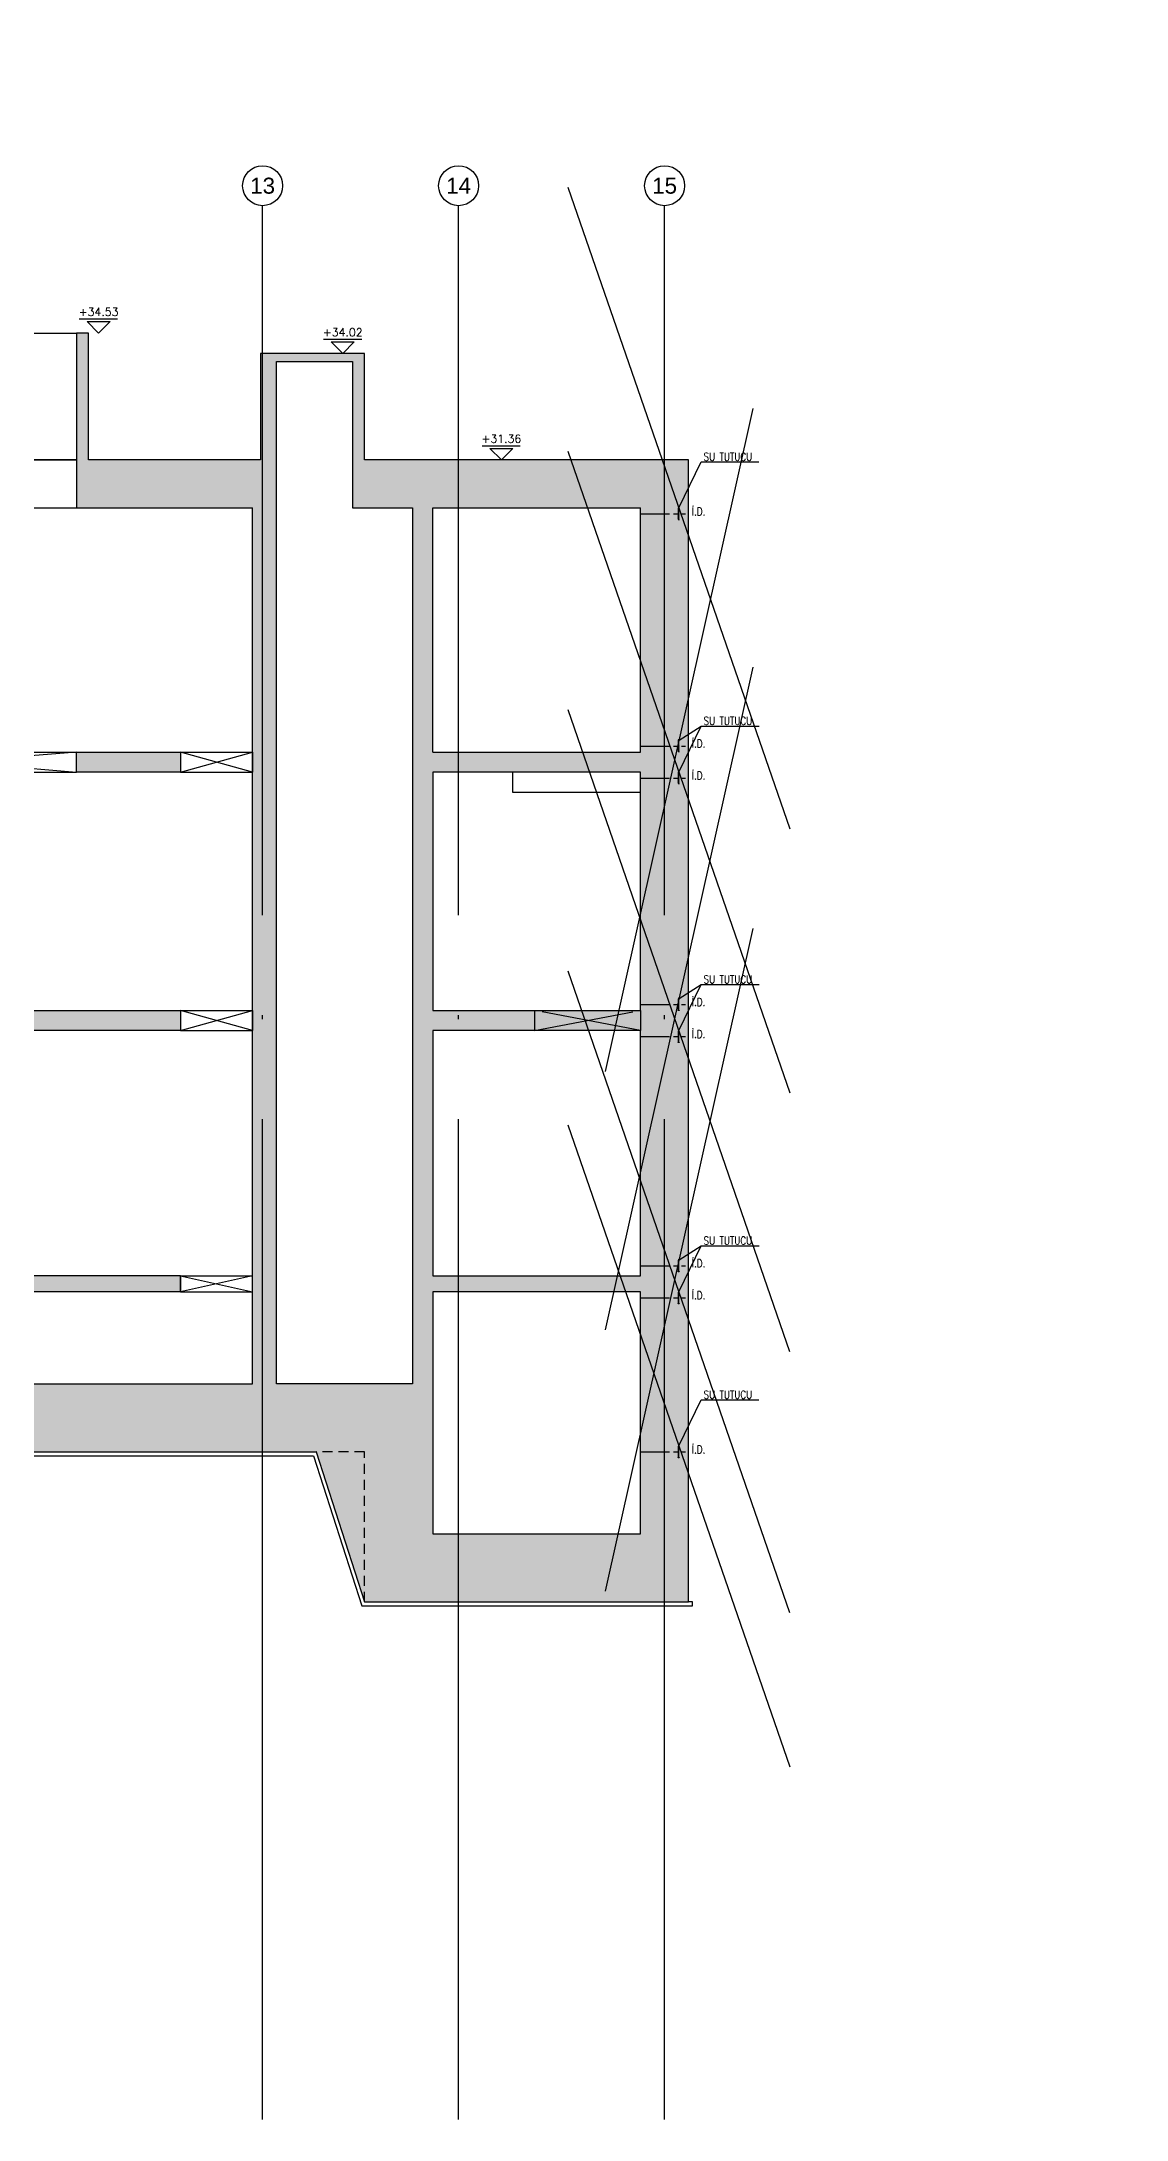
# Model space of a CAD drawing. Header units: millimetres. Extents: x 400408 to 401352, y 4543980 to 4544157.
# Drawn here: x 400767.1 to 400794.2, y 4544019.4 to 4544071.3 of the extents above; entities that cross this region are included whole.
import ezdxf
from ezdxf.enums import TextEntityAlignment as Align

# ---------------------------------------------------------------- set-up
doc = ezdxf.new("R2010")
doc.units = ezdxf.units.MM
for name, pattern in [('ACAD_ISO05W100', [33, 24, -3, 0, -3, 0, -3]), ('AKS', [3, 2.5, -0.25, 0, -0.25]), ('CIZGI', [0.4, 0.25, -0.15]), ('CONTINU', [0])]:
    doc.linetypes.add(name, pattern=pattern)
for name, color, linetype in [('aks prota', 2, 'AKS'), ('caks prota', 4, 'Continuous'), ('görünüş prota', 4, 'Continuous'), ('inşaat derzi prota', 11, 'Continuous'), ('kesik prota', 2, 'CIZGI'), ('kesit prota', 1, 'Continuous'), ('kesit tarama prota', 252, 'Continuous'), ('kot prota', 4, 'Continuous'), ('not yazısı prota', 6, 'Continuous'), ('not çizgisi prota', 4, 'Continuous'), ('PRT-CST-rc_level', 6, 'Continuous'), ('PRT-CST-rc_levermark', 4, 'Continuous'), ('st_s_su tutucu', 2, 'Continuous'), ('st_s_ölçü', 4, 'Continuous'), ('taks prota', 7, 'Continuous')]:
    doc.layers.add(name, color=color, linetype=linetype)
doc.styles.add('OLCU', font='romanstw.shx')
doc.styles.add('TAKS', font='Arial Unicode.ttf')
doc.styles.add('TSIMPLEX', font='romanstw.shx')
doc.dimstyles.new('1-50', dxfattribs={"dimtxt": 10, "dimasz": 4, "dimexe": 4, "dimexo": 8, "dimgap": 4, "dimtad": 1, "dimdec": 1, "dimrnd": 0.05, "dimzin": 9, "dimdsep": 46, "dimtxsty": 'OLCU', "dimblk1": 'OBLIQUE', "dimblk2": 'OBLIQUE', "dimsah": 1, "dimcen": 2, "dimdle": 4, "dimclrd": 4, "dimclre": 4, "dimclrt": 3, "dimadec": 1, "dimazin": 0, "dimtfac": 1, "dimtdec": 1, "dimtix": 1, "dimtmove": 2, "dimatfit": 3, "dimldrblk": 'OBLIQUE', "dimfxl": 1, "dimtvp": 1, "dimtolj": 1, "dimtzin": 1, "dimarcsym": 0})

# ---------------------------------------------------------------- blocks, each defined once
blk = doc.blocks.new('KOTK5')
at = {"layer": 'PRT-CST-rc_levermark'}
blk.add_line((217, 160), (-213, 160), dxfattribs=at)
blk.add_lwpolyline([(130, 130), (-130, 130), (0, 0)], close=True, dxfattribs=at)
at = {"layer": 'PRT-CST-rc_level', "style": 'OLCU'}
blk.add_attdef('000.00', text='', height=90, dxfattribs=at).set_placement((0, 193), align=Align.CENTER)
blk = doc.blocks.new('_Oblique')
at = {"layer": 'st_s_ölçü', "lineweight": -2}
blk.add_line((-0.5, -0.5), (0.5, 0.5), dxfattribs=at)
blk = doc.blocks.new('D')
at = {"layer": 'st_s_su tutucu', "linetype": 'CONTINU', "ltscale": 0.2}
for p, q in [((-39988, 52508), (-39993, 52508)), ((-39993, 52508), (-39993, 52507)), ((-39993, 52507), (-39991, 52506)), ((-39993, 52449), (-39991, 52450)), ((-39991, 52499), (-39992, 52499)), ((-39992, 52499), (-39992, 52498)), ((-39992, 52498), (-39991, 52498)), ((-39991, 52489), (-39992, 52489)), ((-39992, 52489), (-39992, 52488)), ((-39992, 52488), (-39991, 52488)), ((-39991, 52479), (-39992, 52479)), ((-39992, 52479), (-39992, 52478)), ((-39992, 52478), (-39991, 52478)), ((-39992, 52468), (-39992, 52469)), ((-39992, 52469), (-39991, 52469)), ((-39991, 52468), (-39992, 52468)), ((-39992, 52458), (-39992, 52459)), ((-39992, 52459), (-39991, 52459)), ((-39991, 52458), (-39992, 52458)), ((-39991, 52506), (-39991, 52499)), ((-39991, 52498), (-39991, 52489)), ((-39991, 52488), (-39991, 52479)), ((-39991, 52469), (-39991, 52478)), ((-39991, 52459), (-39991, 52468)), ((-39991, 52450), (-39991, 52458)), ((-39990, 52506), (-39988, 52507)), ((-39990, 52499), (-39990, 52506)), ((-39989, 52499), (-39990, 52499)), ((-39990, 52489), (-39990, 52498)), ((-39990, 52498), (-39989, 52498)), ((-39989, 52489), (-39990, 52489)), ((-39990, 52479), (-39990, 52488)), ((-39990, 52488), (-39989, 52488)), ((-39989, 52479), (-39990, 52479)), ((-39990, 52478), (-39989, 52478)), ((-39990, 52478), (-39990, 52469)), ((-39990, 52469), (-39989, 52469)), ((-39989, 52468), (-39990, 52468)), ((-39990, 52468), (-39990, 52459)), ((-39990, 52459), (-39989, 52459)), ((-39989, 52458), (-39990, 52458)), ((-39990, 52458), (-39990, 52450)), ((-39990, 52450), (-39988, 52449)), ((-39989, 52498), (-39989, 52499)), ((-39989, 52488), (-39989, 52489)), ((-39989, 52478), (-39989, 52479)), ((-39989, 52469), (-39989, 52468)), ((-39989, 52459), (-39989, 52458)), ((-39988, 52507), (-39988, 52508)), ((-39993, 52448), (-39993, 52449)), ((-39988, 52448), (-39993, 52448)), ((-39988, 52449), (-39988, 52448))]:
    blk.add_line(p, q, dxfattribs=at)

msp = doc.modelspace()

# ---------------------------------------------------------------- hatches: boundary and pattern name
at = {"layer": 'kesit tarama prota'}
h = msp.add_hatch(color=256, dxfattribs=at)
h.dxf.hatch_style = 1
h.paths.add_polyline_path([(400719.007, 4544024.228), (400694.741, 4544024.228), (400694.741, 4544025.858), (400740.506, 4544025.858), (400740.506, 4544024.228), (400720.347, 4544024.228), (400720.347, 4544021.678), (400753.947, 4544021.678), (400753.947, 4544024.228), (400753.947, 4544037.738), (400753.922, 4544037.738), (400753.922, 4544040.038), (400754.422, 4544040.038), (400754.422, 4544040.238), (400756.801, 4544040.238), (400756.801, 4544037.738), (400753.947, 4544037.738), (400753.947, 4544036.038), (400773.976, 4544036.038), (400775.185, 4544032.288), (400783.283, 4544032.288), (400783.283, 4544060.828), (400775.181, 4544060.828), (400775.181, 4544063.488), (400772.583, 4544063.488), (400772.583, 4544060.828), (400768.283, 4544060.828), (400768.283, 4544063.998), (400767.983, 4544063.998), (400767.983, 4544059.628), (400772.383, 4544059.628), (400772.383, 4544053.528), (400772.383, 4544053.028), (400772.383, 4544047.068), (400772.383, 4544046.568), (400772.383, 4544037.738), (400757.101, 4544037.738), (400757.101, 4544040.038), (400770.583, 4544040.038), (400770.583, 4544040.438), (400754.222, 4544040.438), (400754.222, 4544040.238), (400753.922, 4544040.238), (400753.922, 4544040.628), (400753.622, 4544040.628), (400753.622, 4544040.798), (400753.322, 4544040.798), (400753.322, 4544040.968), (400753.022, 4544040.968), (400753.022, 4544041.138), (400752.722, 4544041.138), (400752.722, 4544041.308), (400752.422, 4544041.308), (400752.422, 4544041.478), (400752.122, 4544041.478), (400752.122, 4544041.648), (400751.822, 4544041.648), (400751.822, 4544041.818), (400751.522, 4544041.818), (400751.522, 4544041.988), (400751.222, 4544041.988), (400751.222, 4544042.158), (400750.922, 4544042.158), (400750.922, 4544042.328), (400750.622, 4544042.328), (400750.622, 4544042.498), (400750.322, 4544042.498), (400750.322, 4544042.668), (400749.122, 4544042.668), (400749.122, 4544042.838), (400748.822, 4544042.838), (400748.822, 4544043.008), (400748.522, 4544043.008), (400748.522, 4544043.178), (400748.222, 4544043.178), (400748.222, 4544043.348), (400747.922, 4544043.348), (400747.922, 4544043.518), (400747.622, 4544043.518), (400747.622, 4544043.688), (400747.322, 4544043.688), (400747.322, 4544043.858), (400747.022, 4544043.858), (400747.022, 4544044.028), (400746.722, 4544044.028), (400746.722, 4544044.198), (400746.422, 4544044.198), (400746.422, 4544044.368), (400746.122, 4544044.368), (400746.122, 4544044.538), (400745.822, 4544044.538), (400745.822, 4544044.708), (400745.522, 4544044.708), (400745.522, 4544044.878), (400744.322, 4544044.878), (400744.322, 4544045.048), (400744.022, 4544045.048), (400744.022, 4544045.218), (400743.722, 4544045.218), (400743.722, 4544045.388), (400743.422, 4544045.388), (400743.422, 4544045.558), (400743.122, 4544045.558), (400743.122, 4544045.728), (400742.822, 4544045.728), (400742.822, 4544045.898), (400742.522, 4544045.898), (400742.522, 4544046.068), (400742.222, 4544046.068), (400742.222, 4544046.238), (400741.922, 4544046.238), (400741.922, 4544046.408), (400741.622, 4544046.408), (400741.622, 4544046.578), (400741.322, 4544046.578), (400741.322, 4544046.748), (400741.022, 4544046.748), (400741.022, 4544046.918), (400740.722, 4544046.918), (400740.722, 4544047.068), (400725.497, 4544047.068), (400725.497, 4544052.978), (400725.197, 4544052.978), (400725.197, 4544047.068), (400719.197, 4544047.068), (400719.197, 4544052.978), (400718.897, 4544052.978), (400718.897, 4544047.068), (400718.897, 4544046.968), (400718.647, 4544046.968), (400718.647, 4544047.068), (400703.387, 4544047.068), (400703.387, 4544046.568), (400738.171, 4544046.568), (400738.171, 4544045.068), (400742.493, 4544045.068), (400750.513, 4544040.438), (400705.687, 4544040.438), (400705.687, 4544040.038), (400751.001, 4544040.038), (400751.001, 4544037.738), (400730.217, 4544037.738), (400730.217, 4544039.988), (400729.917, 4544039.988), (400729.917, 4544037.738), (400712.917, 4544037.738), (400712.917, 4544039.988), (400712.617, 4544039.988), (400712.617, 4544037.738), (400705.787, 4544037.738), (400705.787, 4544036.738), (400750.885, 4544036.738), (400750.885, 4544032.278), (400705.787, 4544032.278), (400705.787, 4544030.778), (400703.687, 4544030.778), (400703.687, 4544032.278), (400686.376, 4544032.278), (400686.376, 4544032.078), (400686.076, 4544032.078), (400686.076, 4544032.468), (400685.786, 4544032.468), (400685.786, 4544032.638), (400685.496, 4544032.638), (400685.496, 4544032.808), (400685.206, 4544032.808), (400685.206, 4544032.978), (400684.916, 4544032.978), (400684.916, 4544033.148), (400684.626, 4544033.148), (400684.626, 4544033.318), (400684.336, 4544033.318), (400684.336, 4544033.488), (400684.046, 4544033.488), (400684.046, 4544033.658), (400683.756, 4544033.658), (400683.756, 4544033.828), (400683.466, 4544033.828), (400683.466, 4544033.998), (400683.176, 4544033.998), (400683.176, 4544034.168), (400682.886, 4544034.168), (400682.886, 4544034.338), (400682.596, 4544034.338), (400682.596, 4544034.508), (400682.306, 4544034.508), (400682.306, 4544034.678), (400682.016, 4544034.678), (400682.016, 4544034.848), (400681.726, 4544034.848), (400681.726, 4544035.018), (400680.236, 4544035.018), (400680.236, 4544035.188), (400679.946, 4544035.188), (400679.946, 4544035.358), (400679.656, 4544035.358), (400679.656, 4544035.528), (400679.366, 4544035.528), (400679.366, 4544035.698), (400679.076, 4544035.698), (400679.076, 4544035.868), (400678.786, 4544035.868), (400678.786, 4544036.038), (400678.496, 4544036.038), (400678.496, 4544036.208), (400678.206, 4544036.208), (400678.206, 4544036.378), (400677.916, 4544036.378), (400677.916, 4544036.548), (400677.626, 4544036.548), (400677.626, 4544036.718), (400677.336, 4544036.718), (400677.336, 4544036.888), (400677.046, 4544036.888), (400677.046, 4544037.058), (400676.756, 4544037.058), (400676.756, 4544037.228), (400676.466, 4544037.228), (400676.466, 4544037.398), (400676.176, 4544037.398), (400676.176, 4544037.568), (400675.886, 4544037.568), (400675.886, 4544037.738), (400674.396, 4544037.738), (400674.396, 4544037.908), (400674.106, 4544037.908), (400674.106, 4544038.078), (400673.816, 4544038.078), (400673.816, 4544038.248), (400673.526, 4544038.248), (400673.526, 4544038.418), (400673.236, 4544038.418), (400673.236, 4544038.588), (400672.946, 4544038.588), (400672.946, 4544038.758), (400672.656, 4544038.758), (400672.656, 4544038.928), (400672.366, 4544038.928), (400672.366, 4544039.098), (400672.076, 4544039.098), (400672.076, 4544039.268), (400671.786, 4544039.268), (400671.786, 4544039.438), (400671.496, 4544039.438), (400671.496, 4544039.608), (400671.206, 4544039.608), (400671.206, 4544039.778), (400670.916, 4544039.778), (400670.916, 4544039.948), (400670.626, 4544039.948), (400670.626, 4544040.118), (400670.336, 4544040.118), (400670.336, 4544040.288), (400670.046, 4544040.288), (400670.046, 4544040.438), (400643.483, 4544040.438), (400643.483, 4544046.568), (400651.033, 4544046.568), (400651.033, 4544047.068), (400643.483, 4544047.068), (400643.483, 4544053.028), (400679.943, 4544053.028), (400679.943, 4544053.528), (400643.483, 4544053.528), (400643.483, 4544059.628), (400661.79, 4544059.628), (400661.79, 4544062.208), (400661.49, 4544062.208), (400661.49, 4544060.828), (400643.283, 4544060.828), (400643.283, 4544061.358), (400640.683, 4544061.358), (400640.683, 4544060.828), (400632.583, 4544060.828), (400632.583, 4544036.038), (400644.373, 4544036.038), (400645.583, 4544032.288), (400652.333, 4544032.288), (400653.542, 4544036.038), (400669.334, 4544036.038), (400672.014, 4544030.678), (400681.302, 4544030.678), (400681.302, 4544032.278), (400680.236, 4544032.278), (400680.236, 4544034.818), (400681.382, 4544034.818), (400685.776, 4544032.242), (400685.776, 4544031.248), (400684.359, 4544031.248), (400684.359, 4544031.878), (400683.204, 4544031.878), (400683.204, 4544032.278), (400681.302, 4544032.278), (400681.302, 4544030.678), (400681.302, 4544024.228), (400681.302, 4544021.678), (400719.007, 4544021.678)])
h.paths.add_polyline_path([(400693.041, 4544026.158), (400693.041, 4544025.858), (400694.316, 4544025.858), (400694.316, 4544024.228), (400693.227, 4544024.228), (400691.544, 4544023.678), (400689.264, 4544023.678), (400687.581, 4544024.228), (400684.364, 4544024.228), (400684.364, 4544030.378), (400689.807, 4544030.378), (400689.807, 4544031.678), (400703.087, 4544031.678), (400703.087, 4544030.178), (400706.387, 4544030.178), (400706.387, 4544031.678), (400750.885, 4544031.678), (400750.885, 4544024.228), (400747.668, 4544024.228), (400745.985, 4544023.678), (400743.705, 4544023.678), (400742.022, 4544024.228), (400740.933, 4544024.228), (400740.933, 4544025.858), (400742.208, 4544025.858), (400742.208, 4544026.158)], flags=16)
h.paths.add_polyline_path([(400689.207, 4544030.778), (400686.076, 4544030.778), (400686.076, 4544031.878), (400686.576, 4544031.878), (400686.576, 4544032.078), (400689.207, 4544032.078)], flags=16)
h.paths.add_polyline_path([(400679.936, 4544032.278), (400673.714, 4544032.278), (400673.714, 4544037.138), (400673.714, 4544037.738), (400668.527, 4544037.738), (400668.527, 4544040.238), (400669.736, 4544040.238), (400673.714, 4544037.906), (400673.714, 4544037.738), (400673.714, 4544037.138), (400674.932, 4544037.138), (400679.936, 4544034.249)], flags=16)
h.paths.add_polyline_path([(400668.227, 4544037.738), (400650.933, 4544037.738), (400650.633, 4544037.738), (400650.633, 4544033.988), (400647.283, 4544033.988), (400647.283, 4544037.738), (400646.983, 4544037.738), (400643.483, 4544037.738), (400643.483, 4544040.038), (400668.227, 4544040.038)], flags=16)
h.paths.add_polyline_path([(400738.771, 4544045.568), (400738.771, 4544046.868), (400740.404, 4544046.868), (400742.627, 4544045.608), (400742.627, 4544045.568)], flags=16)
h.paths.add_polyline_path([(400744.322, 4544044.59), (400744.322, 4544044.678), (400745.169, 4544044.678), (400748.822, 4544042.608), (400748.822, 4544041.992)], flags=16)
h.paths.add_polyline_path([(400749.122, 4544041.818), (400749.122, 4544042.468), (400749.969, 4544042.468), (400753.622, 4544040.398), (400753.622, 4544037.738), (400751.501, 4544037.738), (400751.501, 4544040.445)], flags=16)
h.paths.add_polyline_path([(400642.883, 4544037.738), (400639.483, 4544037.738), (400639.483, 4544059.628), (400640.983, 4544059.628), (400640.983, 4544061.058), (400642.883, 4544061.058)], flags=16)
h.paths.add_polyline_path([(400638.983, 4544037.738), (400633.783, 4544037.738), (400633.783, 4544040.038), (400638.983, 4544040.038)], flags=16)
h.paths.add_polyline_path([(400638.983, 4544040.438), (400633.783, 4544040.438), (400633.783, 4544046.568), (400638.983, 4544046.568)], flags=16)
h.paths.add_polyline_path([(400638.983, 4544047.068), (400633.783, 4544047.068), (400633.783, 4544053.028), (400638.983, 4544053.028)], flags=16)
h.paths.add_polyline_path([(400638.983, 4544053.528), (400633.783, 4544053.528), (400633.783, 4544059.628), (400638.983, 4544059.628)], flags=16)
h.paths.add_polyline_path([(400772.985, 4544037.738), (400772.985, 4544063.288), (400774.881, 4544063.288), (400774.881, 4544059.628), (400776.385, 4544059.628), (400776.385, 4544037.738)], flags=16)
h.paths.add_polyline_path([(400776.885, 4544033.988), (400776.885, 4544040.038), (400782.083, 4544040.038), (400782.083, 4544037.738), (400782.083, 4544033.988)], flags=16)
h.paths.add_polyline_path([(400776.885, 4544040.438), (400776.885, 4544046.568), (400782.083, 4544046.568), (400782.083, 4544040.438)], flags=16)
h.paths.add_polyline_path([(400776.885, 4544047.068), (400776.885, 4544053.028), (400782.083, 4544053.028), (400782.083, 4544047.068)], flags=16)
h.paths.add_polyline_path([(400776.885, 4544053.528), (400776.885, 4544059.628), (400782.083, 4544059.628), (400782.083, 4544053.528)], flags=16)
h = msp.add_hatch(color=256, dxfattribs=at)
h.dxf.hatch_style = 1
h.paths.add_polyline_path([(400770.583, 4544053.028), (400767.983, 4544053.028), (400767.983, 4544053.528), (400770.583, 4544053.528)], flags=17)
h = msp.add_hatch(color=256, dxfattribs=at)
h.dxf.hatch_style = 1
h.paths.add_polyline_path([(400770.583, 4544046.568), (400755.196, 4544046.568), (400755.196, 4544047.068), (400770.583, 4544047.068)], flags=17)

# ---------------------------------------------------------------- linework, layer by layer
at = {"layer": 'aks prota', "ltscale": 10}
for p, q in [((400772.633, 4544019.353), (400772.633, 4544067.182)), ((400777.533, 4544019.353), (400777.533, 4544067.182)), ((400782.683, 4544019.353), (400782.683, 4544067.182))]:
    msp.add_line(p, q, dxfattribs=at)
at = {"layer": 'caks prota', "ltscale": 0.05}
for centre in [(400772.634, 4544067.682), (400777.534, 4544067.682), (400782.683, 4544067.682)]:
    msp.add_circle(centre, 0.5, dxfattribs=at)
at = {"layer": 'görünüş prota', "color": 4}
for points in [[(400761.885, 4544063.998), (400767.983, 4544063.998)], [(400761.885, 4544060.828), (400767.983, 4544060.828)], [(400761.885, 4544059.628), (400767.983, 4544059.628)], [(400761.885, 4544053.528), (400767.983, 4544053.528)], [(400770.583, 4544053.528), (400772.383, 4544053.528)], [(400761.885, 4544053.028), (400767.983, 4544053.028)], [(400770.583, 4544053.028), (400772.383, 4544053.028)], [(400778.883, 4544053.028), (400778.883, 4544052.528), (400782.083, 4544052.528)], [(400770.583, 4544047.068), (400772.383, 4544047.068)], [(400770.583, 4544046.568), (400772.383, 4544046.568)], [(400770.583, 4544040.438), (400772.383, 4544040.438)], [(400770.583, 4544040.038), (400772.383, 4544040.038)]]:
    msp.add_lwpolyline(points, dxfattribs=at)
at = {"layer": 'görünüş prota'}
msp.add_lwpolyline([(400757.371, 4544035.938), (400773.903, 4544035.938), (400775.113, 4544032.188), (400783.383, 4544032.188), (400783.383, 4544032.288), (400783.283, 4544032.288)], dxfattribs=at)
at = {"layer": 'inşaat derzi prota', "linetype": 'ACAD_ISO05W100', "ltscale": 0.03}
for points in [[(400782.083, 4544059.478), (400783.283, 4544059.478)], [(400782.083, 4544053.678), (400783.283, 4544053.678)], [(400782.083, 4544052.878), (400783.283, 4544052.878)], [(400782.083, 4544047.218), (400783.283, 4544047.218)], [(400782.083, 4544046.418), (400783.283, 4544046.418)], [(400782.083, 4544040.688), (400783.283, 4544040.688)], [(400782.083, 4544039.888), (400783.283, 4544039.888)], [(400782.083, 4544036.038), (400783.283, 4544036.038)]]:
    msp.add_lwpolyline(points, dxfattribs=at)
at = {"layer": 'kesik prota', "ltscale": 10}
for points in [[(400761.885, 4544053.528), (400767.983, 4544053.028), (400767.983, 4544053.528), (400761.885, 4544053.028), (400761.885, 4544053.528)], [(400770.583, 4544053.528), (400770.583, 4544053.028), (400772.383, 4544053.528), (400772.383, 4544053.028), (400770.583, 4544053.528)], [(400770.583, 4544047.068), (400770.583, 4544046.568), (400772.383, 4544047.068), (400772.383, 4544046.568), (400770.583, 4544047.068)], [(400779.433, 4544047.068), (400779.433, 4544046.568), (400782.083, 4544047.068), (400782.083, 4544046.568), (400779.433, 4544047.068)], [(400770.583, 4544040.438), (400772.383, 4544040.038), (400772.383, 4544040.438), (400770.583, 4544040.038), (400770.583, 4544040.438)]]:
    msp.add_lwpolyline(points, dxfattribs=at)
at = {"layer": 'kesik prota'}
msp.add_lwpolyline([(400775.185, 4544032.288), (400775.185, 4544036.038), (400773.976, 4544036.038)], dxfattribs=at)
at = {"layer": 'kesit prota', "color": 1}
for points in [[(400783.283, 4544060.828), (400775.181, 4544060.828), (400775.181, 4544063.488), (400772.583, 4544063.488), (400772.583, 4544060.828), (400768.283, 4544060.828), (400768.283, 4544063.998), (400767.983, 4544063.998), (400767.983, 4544059.628), (400772.383, 4544059.628)], [(400767.983, 4544060.828), (400761.885, 4544060.828)], [(400775.185, 4544032.288), (400783.283, 4544032.288), (400783.283, 4544060.828)], [(400772.383, 4544053.528), (400772.383, 4544059.628)], [(400776.885, 4544053.528), (400782.083, 4544053.528), (400782.083, 4544059.628)], [(400776.885, 4544053.528), (400776.885, 4544059.628), (400782.083, 4544059.628)], [(400772.383, 4544053.028), (400772.383, 4544053.028), (400772.383, 4544053.528), (400772.383, 4544053.528)], [(400770.583, 4544040.438), (400770.583, 4544040.038), (400757.101, 4544040.038), (400757.101, 4544037.738), (400772.383, 4544037.738), (400772.383, 4544046.568), (400772.383, 4544046.568), (400772.383, 4544047.068), (400772.383, 4544047.068), (400772.383, 4544053.028)], [(400782.083, 4544047.068), (400782.083, 4544053.028), (400776.885, 4544053.028)], [(400776.885, 4544053.028), (400776.885, 4544047.068), (400782.083, 4544047.068)], [(400776.885, 4544046.568), (400776.885, 4544040.438), (400782.083, 4544040.438), (400782.083, 4544046.568)], [(400782.083, 4544046.568), (400776.885, 4544046.568)], [(400770.583, 4544040.438), (400754.222, 4544040.438)], [(400753.947, 4544037.738), (400753.922, 4544037.738), (400753.922, 4544040.038), (400754.422, 4544040.038), (400754.422, 4544040.238), (400756.801, 4544040.238), (400756.801, 4544037.738), (400753.947, 4544037.738), (400753.947, 4544036.038), (400773.976, 4544036.038), (400775.185, 4544032.288)], [(400782.083, 4544037.738), (400782.083, 4544037.738), (400782.083, 4544040.038), (400776.885, 4544040.038)]]:
    msp.add_lwpolyline(points, dxfattribs=at)
for points in [[(400772.985, 4544063.288), (400774.881, 4544063.288), (400774.881, 4544059.628), (400776.385, 4544059.628), (400776.385, 4544037.738), (400772.985, 4544037.738)], [(400770.583, 4544053.028), (400767.983, 4544053.028), (400767.983, 4544053.528), (400770.583, 4544053.528)], [(400770.583, 4544046.568), (400755.196, 4544046.568), (400755.196, 4544047.068), (400770.583, 4544047.068)]]:
    msp.add_lwpolyline(points, close=True, dxfattribs=at)
at = {"layer": 'kesit prota'}
msp.add_lwpolyline([(400776.885, 4544040.038), (400776.885, 4544033.988), (400782.083, 4544033.988), (400782.083, 4544037.738)], dxfattribs=at)

# ---------------------------------------------------------------- block references
at = {"layer": 'kot prota', "linetype": 'CONTINU', "ltscale": 0.1}
ref = msp.add_blockref('KOTK5', (400768.533, 4544063.998), dxfattribs=dict(at, xscale=-0.002222222222222222, yscale=0.002222222222222222, zscale=0.002222222222222222, rotation=359.9999999999902))
ref.add_attrib('000.00', '+34.53', dxfattribs={"layer": 'PRT-CST-rc_level', "height": 0.2, "style": 'OLCU'}).set_placement((400768.533, 4544064.427), align=Align.CENTER)
ref = msp.add_blockref('KOTK5', (400774.637, 4544063.488), dxfattribs=dict(at, xscale=-0.002222222222222222, yscale=0.002222222222222222, zscale=0.002222222222222222, rotation=359.9999999999902))
ref.add_attrib('000.00', '+34.02', dxfattribs={"layer": 'PRT-CST-rc_level', "height": 0.2, "style": 'OLCU'}).set_placement((400774.637, 4544063.917), align=Align.CENTER)
ref = msp.add_blockref('KOTK5', (400778.602, 4544060.828), dxfattribs=dict(at, xscale=-0.002222222222222222, yscale=0.002222222222222222, zscale=0.002222222222222222, rotation=359.9999999999902))
ref.add_attrib('000.00', '+31.36', dxfattribs={"layer": 'PRT-CST-rc_level', "height": 0.2, "style": 'OLCU'}).set_placement((400778.602, 4544061.257), align=Align.CENTER)
at = {"layer": 'st_s_ölçü', "xscale": -0.004999999999999998, "yscale": 0.004999999999999998, "zscale": 0.004999999999999998, "rotation": 180}
for p in [(400982.984, 4544321.869), (400982.984, 4544316.069), (400982.984, 4544315.269), (400982.984, 4544309.609), (400982.984, 4544308.809), (400982.984, 4544303.079), (400982.984, 4544302.279), (400982.984, 4544298.429)]:
    msp.add_blockref('D', p, dxfattribs=at)

# ---------------------------------------------------------------- texts
at = {"layer": 'not yazısı prota', "ltscale": 0.05, "style": 'TSIMPLEX', "width": 0.8}
for s, p in [('SU TUTUCU', (400783.658, 4544060.806)), ('İ.D.', (400783.365, 4544059.439)), ('SU TUTUCU', (400783.658, 4544054.206)), ('İ.D.', (400783.365, 4544053.639)), ('İ.D.', (400783.365, 4544052.839)), ('SU TUTUCU', (400783.658, 4544047.746)), ('İ.D.', (400783.365, 4544047.18)), ('İ.D.', (400783.365, 4544046.38)), ('SU TUTUCU', (400783.658, 4544041.216)), ('İ.D.', (400783.365, 4544040.65)), ('İ.D.', (400783.365, 4544039.85)), ('SU TUTUCU', (400783.658, 4544037.366)), ('İ.D.', (400783.365, 4544035.999))]:
    msp.add_text(s, height=0.2, dxfattribs=at).set_placement(p)
at = {"layer": 'taks prota', "style": 'TAKS'}
for s, p in [('13', (400772.634, 4544067.682)), ('14', (400777.534, 4544067.682)), ('15', (400782.683, 4544067.682))]:
    msp.add_text(s, height=0.4, dxfattribs=at).set_placement(p, align=Align.MIDDLE_CENTER)

# ---------------------------------------------------------------- leaders
at = {"layer": 'not çizgisi prota'}
for points in [[(400783.038, 4544059.628), (400783.597, 4544060.778), (400785.035, 4544060.778)], [(400783.038, 4544053.028), (400783.597, 4544054.178), (400785.035, 4544054.178)], [(400783.045, 4544053.827), (400783.597, 4544054.178), (400785.047, 4544054.178)], [(400783.038, 4544046.569), (400783.597, 4544047.718), (400785.035, 4544047.718)], [(400783.045, 4544047.367), (400783.597, 4544047.718), (400785.047, 4544047.718)], [(400783.038, 4544040.039), (400783.597, 4544041.188), (400785.035, 4544041.188)], [(400783.045, 4544040.837), (400783.597, 4544041.188), (400785.047, 4544041.188)], [(400783.038, 4544036.188), (400783.597, 4544037.338), (400785.035, 4544037.338)]]:
    msp.add_leader(points, dimstyle='1-50', override={"dimasz": 12, "dimgap": 4, "dimtad": 0}, dxfattribs=at)

doc.saveas('drawing.dxf')
